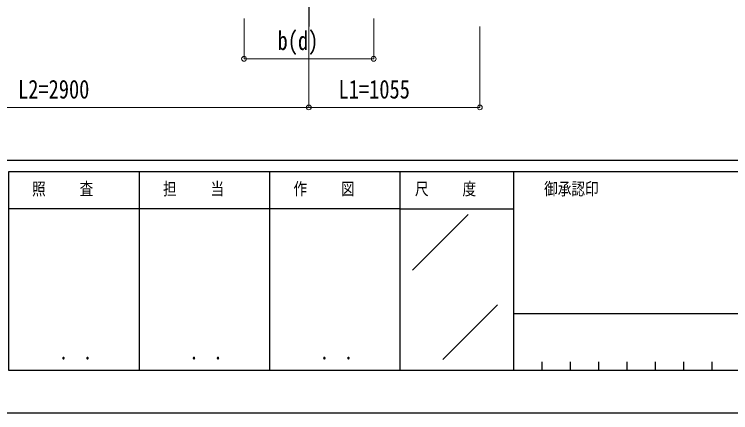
# Model space of a CAD drawing. Units: millimetres, scale not verified. Extents: x -14718 to 14718, y -10396 to 10396.
# Drawn here: x 4568 to 8988, y -10394 to -7932 of the extents above; entities that cross this region are included whole.
import ezdxf
from ezdxf.enums import TextEntityAlignment as Align

# ---------------------------------------------------------------- set-up
doc = ezdxf.new("R2010")
doc.units = ezdxf.units.MM
doc.header["$LTSCALE"] = 50
doc.layers.add('0-3_YKK_12', color=2, linetype='Continuous')
doc.layers.add('0-6_YKK_ZWAK', color=7, linetype='Continuous')
doc.layers.add('0-5_YKK_D', color=6, linetype='Continuous', lineweight=18)
doc.styles.add('ＭＳ ゴシック', font='')
doc.styles.get('ＭＳ ゴシック').set_extended_font_data('MS Gothic')

msp = doc.modelspace()

# ---------------------------------------------------------------- linework, layer by layer
at = {"layer": '0-3_YKK_12'}
msp.add_line((6385.37, -4888.66), (6385.37, -8007.3), dxfattribs=at)
at = {"layer": '0-5_YKK_D'}
for p, q in [((5985.37, -7957.3), (5985.37, -8208.46)), ((6785.37, -7957.3), (6785.37, -8208.46)), ((6385.37, -8008.3), (6385.37, -8508.46)), ((6385.37, -8008.3), (6385.37, -8508.46)), ((7440.63, -8008.3), (7440.63, -8508.46)), ((5985.37, -8207.46), (6785.37, -8207.46)), ((3485.57, -8507.46), (6385.37, -8507.46)), ((6385.37, -8507.46), (7440.63, -8507.46))]:
    msp.add_line(p, q, dxfattribs=at)
for centre in [(5985.37, -8207.46), (6785.37, -8207.46), (6385.37, -8507.46), (6385.37, -8507.46), (7440.63, -8507.46)]:
    msp.add_circle(centre, 14.88, dxfattribs=at)
at = {"layer": '0-6_YKK_ZWAK'}
for p, q in [((13632.57, -8836.3), (-13667.43, -8836.3)), ((5337.57, -8906.3), (5337.57, -10131.3)), ((6142.57, -8906.3), (6142.57, -10131.3)), ((6947.57, -8906.3), (6947.57, -10131.3)), ((7647.57, -8906.3), (6947.57, -8906.3)), ((11261.32, -8906.3), (7647.57, -8906.3)), ((7647.57, -8906.3), (7647.57, -10131.3)), ((6947.57, -9133.8), (4532.57, -9133.8)), ((6947.57, -9133.8), (7647.57, -9133.8)), ((7024.87, -9512.82), (7367.63, -9170.05)), ((7212.35, -10064.76), (7549.12, -9727.99)), ((7647.57, -9781.3), (11261.32, -9781.3)), ((7822.57, -10078.8), (7822.57, -10131.3)), ((7997.57, -10078.8), (7997.57, -10131.3)), ((8172.57, -10078.8), (8172.57, -10131.3)), ((8347.57, -10078.8), (8347.57, -10131.3)), ((8522.57, -10078.8), (8522.57, -10131.3)), ((8697.57, -10078.8), (8697.57, -10131.3)), ((8872.57, -10078.8), (8872.57, -10131.3)), ((4532.57, -10131.3), (6947.57, -10131.3)), ((6947.57, -10131.3), (7647.57, -10131.3)), ((7647.57, -10131.3), (11261.32, -10131.3))]:
    msp.add_line(p, q, dxfattribs=at)
msp.add_lwpolyline([(-14717.5, -10393.8), (14717.5, -10393.8), (14717.5, 10396.2), (-14717.5, 10396.2)], close=True, dxfattribs=at)
msp.add_lwpolyline([(6947.57, -8906.3), (4532.57, -8906.3), (4532.57, -10131.3)], dxfattribs=at)

# ---------------------------------------------------------------- texts
at = {"layer": '0-5_YKK_D', "style": 'ＭＳ ゴシック', "width": 0.8}
for s, p in [('b(d)', (6192.17, -8187.46)), ('L2=2900', (4591.07, -8487.46)), ('L1=1055', (6568.6, -8487.46))]:
    msp.add_text(s, height=115.5, dxfattribs=at).set_placement(p, align=Align.BOTTOM_LEFT)
at = {"layer": '0-6_YKK_ZWAK', "style": 'ＭＳ ゴシック', "width": 0.8}
for s, height, p in [('照     査', 76.98, (4677.47, -9072.55)), ('担     当', 76.98, (5485.27, -9072.55)), ('作     図', 76.98, (6290.27, -9072.55)), ('尺     度', 76.98, (7039.97, -9072.55)), ('御承認印', 76.98, (7836.98, -9072.55)), ('． ．', 90.71, (4847.5, -10094.03)), ('． ．', 90.71, (5652.5, -10094.03)), ('． ．', 90.71, (6457.5, -10094.03))]:
    msp.add_text(s, height=height, dxfattribs=at).set_placement(p, align=Align.BOTTOM_LEFT)

doc.saveas('drawing.dxf')
